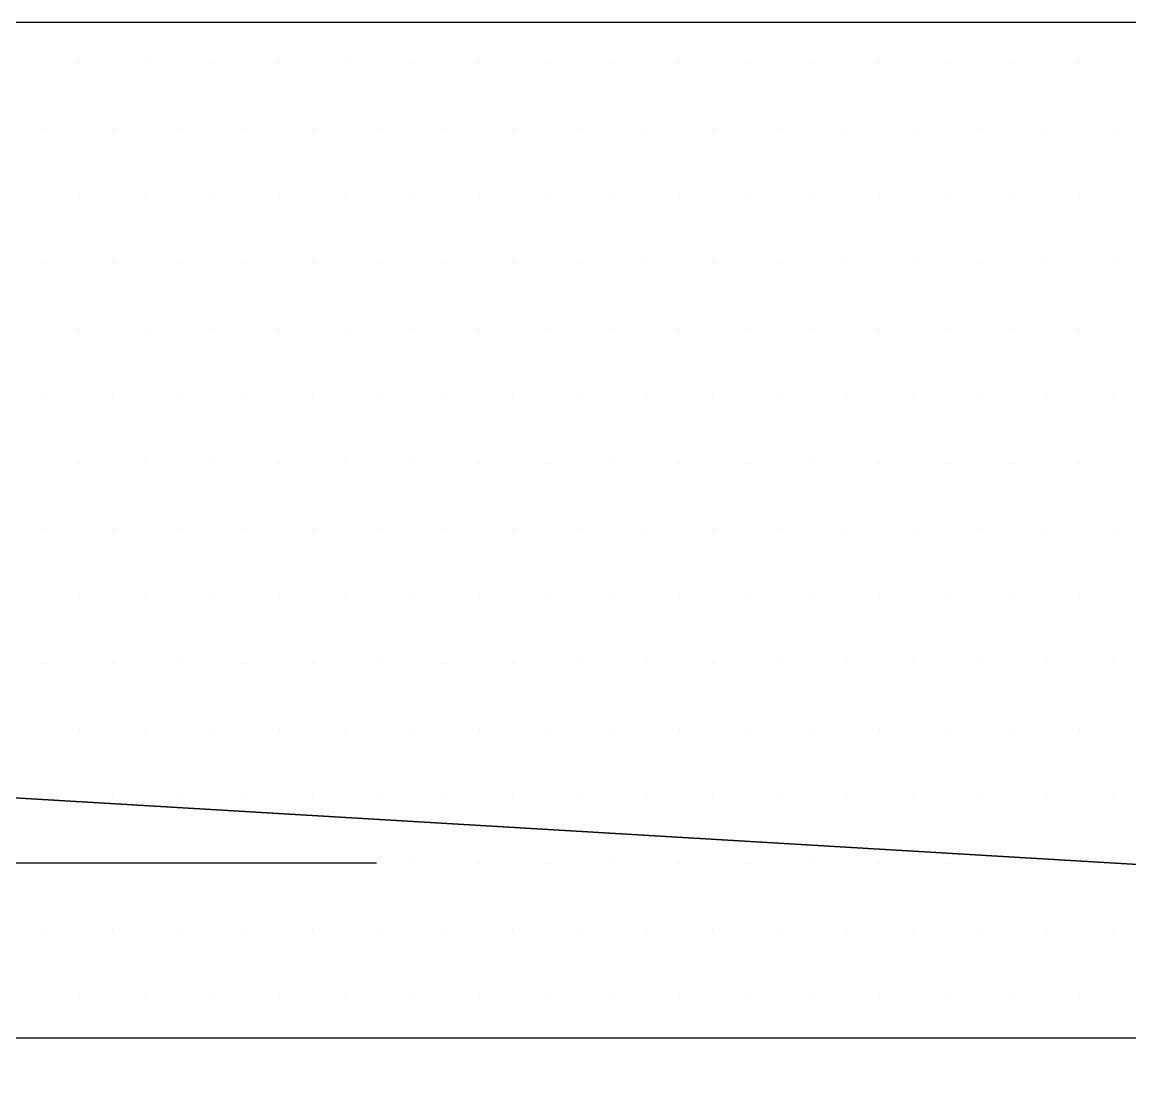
# Model space of a CAD drawing. Header units: millimetres. Extents: x 43168.9 to 43194.6, y -25545.1 to -25543.4.
# Drawn here: x 43171.6236 to 43171.6869, y -25543.8202 to -25543.7599 of the extents above; entities that cross this region are included whole.
import ezdxf

# ---------------------------------------------------------------- set-up
doc = ezdxf.new("R2010")
doc.units = ezdxf.units.MM
doc.header["$LTSCALE"] = 200
for name, pattern in [('DASHDOT', [1, 0.5, -0.25, 0, -0.25]), ('DOT2', [0.125, 0, -0.125]), ('HIDDEN2', [0.1875, 0.125, -0.0625])]:
    doc.linetypes.add(name, pattern=pattern)
doc.layers.add('cim_sgh', color=7, linetype='Continuous', true_color=0x248f00)
for name, color, linetype in [('izd.tas.alt_sgh', 214, 'HIDDEN2'), ('izd.tas.ust_sgh', 213, 'DOT2'), ('olcudis_sgh', 185, 'Continuous'), ('vaziyet-01_sgh', 33, 'Continuous'), ('yapi-yaklasma_sgh', 41, 'DASHDOT')]:
    doc.layers.add(name, color=color, linetype=linetype)

msp = doc.modelspace()

# ---------------------------------------------------------------- linework, layer by layer
at = {"layer": 'cim_sgh'}
for p, q in [((43171.62689, -25543.76224), (43171.62689, -25543.76224)), ((43171.6307, -25543.76224), (43171.6307, -25543.76224)), ((43171.63451, -25543.76224), (43171.63451, -25543.76224)), ((43171.63832, -25543.76224), (43171.63832, -25543.76224)), ((43171.64213, -25543.76224), (43171.64213, -25543.76224)), ((43171.64594, -25543.76224), (43171.64594, -25543.76224)), ((43171.64975, -25543.76224), (43171.64975, -25543.76224)), ((43171.65356, -25543.76224), (43171.65356, -25543.76224)), ((43171.65737, -25543.76224), (43171.65737, -25543.76224)), ((43171.66118, -25543.76224), (43171.66118, -25543.76224)), ((43171.66499, -25543.76224), (43171.66499, -25543.76224)), ((43171.6688, -25543.76224), (43171.6688, -25543.76224)), ((43171.67261, -25543.76224), (43171.67261, -25543.76224)), ((43171.67642, -25543.76224), (43171.67642, -25543.76224)), ((43171.68023, -25543.76224), (43171.68023, -25543.76224)), ((43171.68404, -25543.76224), (43171.68404, -25543.76224)), ((43171.624985, -25543.76605), (43171.624985, -25543.76605)), ((43171.628795, -25543.76605), (43171.628795, -25543.76605)), ((43171.632605, -25543.76605), (43171.632605, -25543.76605)), ((43171.636415, -25543.76605), (43171.636415, -25543.76605)), ((43171.640225, -25543.76605), (43171.640225, -25543.76605)), ((43171.644035, -25543.76605), (43171.644035, -25543.76605)), ((43171.647845, -25543.76605), (43171.647845, -25543.76605)), ((43171.651655, -25543.76605), (43171.651655, -25543.76605)), ((43171.655465, -25543.76605), (43171.655465, -25543.76605)), ((43171.659275, -25543.76605), (43171.659275, -25543.76605)), ((43171.663085, -25543.76605), (43171.663085, -25543.76605)), ((43171.666895, -25543.76605), (43171.666895, -25543.76605)), ((43171.670705, -25543.76605), (43171.670705, -25543.76605)), ((43171.674515, -25543.76605), (43171.674515, -25543.76605)), ((43171.678325, -25543.76605), (43171.678325, -25543.76605)), ((43171.682135, -25543.76605), (43171.682135, -25543.76605)), ((43171.685945, -25543.76605), (43171.685945, -25543.76605)), ((43171.62689, -25543.76986), (43171.62689, -25543.76986)), ((43171.6307, -25543.76986), (43171.6307, -25543.76986)), ((43171.63451, -25543.76986), (43171.63451, -25543.76986)), ((43171.63832, -25543.76986), (43171.63832, -25543.76986)), ((43171.64213, -25543.76986), (43171.64213, -25543.76986)), ((43171.64594, -25543.76986), (43171.64594, -25543.76986)), ((43171.64975, -25543.76986), (43171.64975, -25543.76986)), ((43171.65356, -25543.76986), (43171.65356, -25543.76986)), ((43171.65737, -25543.76986), (43171.65737, -25543.76986)), ((43171.66118, -25543.76986), (43171.66118, -25543.76986)), ((43171.66499, -25543.76986), (43171.66499, -25543.76986)), ((43171.6688, -25543.76986), (43171.6688, -25543.76986)), ((43171.67261, -25543.76986), (43171.67261, -25543.76986)), ((43171.67642, -25543.76986), (43171.67642, -25543.76986)), ((43171.68023, -25543.76986), (43171.68023, -25543.76986)), ((43171.68404, -25543.76986), (43171.68404, -25543.76986)), ((43171.624985, -25543.77367), (43171.624985, -25543.77367)), ((43171.628795, -25543.77367), (43171.628795, -25543.77367)), ((43171.632605, -25543.77367), (43171.632605, -25543.77367)), ((43171.636415, -25543.77367), (43171.636415, -25543.77367)), ((43171.640225, -25543.77367), (43171.640225, -25543.77367)), ((43171.644035, -25543.77367), (43171.644035, -25543.77367)), ((43171.647845, -25543.77367), (43171.647845, -25543.77367)), ((43171.651655, -25543.77367), (43171.651655, -25543.77367)), ((43171.655465, -25543.77367), (43171.655465, -25543.77367)), ((43171.659275, -25543.77367), (43171.659275, -25543.77367)), ((43171.663085, -25543.77367), (43171.663085, -25543.77367)), ((43171.666895, -25543.77367), (43171.666895, -25543.77367)), ((43171.670705, -25543.77367), (43171.670705, -25543.77367)), ((43171.674515, -25543.77367), (43171.674515, -25543.77367)), ((43171.678325, -25543.77367), (43171.678325, -25543.77367)), ((43171.682135, -25543.77367), (43171.682135, -25543.77367)), ((43171.685945, -25543.77367), (43171.685945, -25543.77367)), ((43171.62689, -25543.77748), (43171.62689, -25543.77748)), ((43171.6307, -25543.77748), (43171.6307, -25543.77748)), ((43171.63451, -25543.77748), (43171.63451, -25543.77748)), ((43171.63832, -25543.77748), (43171.63832, -25543.77748)), ((43171.64213, -25543.77748), (43171.64213, -25543.77748)), ((43171.64594, -25543.77748), (43171.64594, -25543.77748)), ((43171.64975, -25543.77748), (43171.64975, -25543.77748)), ((43171.65356, -25543.77748), (43171.65356, -25543.77748)), ((43171.65737, -25543.77748), (43171.65737, -25543.77748)), ((43171.66118, -25543.77748), (43171.66118, -25543.77748)), ((43171.66499, -25543.77748), (43171.66499, -25543.77748)), ((43171.6688, -25543.77748), (43171.6688, -25543.77748)), ((43171.67261, -25543.77748), (43171.67261, -25543.77748)), ((43171.67642, -25543.77748), (43171.67642, -25543.77748)), ((43171.68023, -25543.77748), (43171.68023, -25543.77748)), ((43171.68404, -25543.77748), (43171.68404, -25543.77748)), ((43171.624985, -25543.78129), (43171.624985, -25543.78129)), ((43171.628795, -25543.78129), (43171.628795, -25543.78129)), ((43171.632605, -25543.78129), (43171.632605, -25543.78129)), ((43171.636415, -25543.78129), (43171.636415, -25543.78129)), ((43171.640225, -25543.78129), (43171.640225, -25543.78129)), ((43171.644035, -25543.78129), (43171.644035, -25543.78129)), ((43171.647845, -25543.78129), (43171.647845, -25543.78129)), ((43171.651655, -25543.78129), (43171.651655, -25543.78129)), ((43171.655465, -25543.78129), (43171.655465, -25543.78129)), ((43171.659275, -25543.78129), (43171.659275, -25543.78129)), ((43171.663085, -25543.78129), (43171.663085, -25543.78129)), ((43171.666895, -25543.78129), (43171.666895, -25543.78129)), ((43171.670705, -25543.78129), (43171.670705, -25543.78129)), ((43171.674515, -25543.78129), (43171.674515, -25543.78129)), ((43171.678325, -25543.78129), (43171.678325, -25543.78129)), ((43171.682135, -25543.78129), (43171.682135, -25543.78129)), ((43171.685945, -25543.78129), (43171.685945, -25543.78129)), ((43171.62689, -25543.7851), (43171.62689, -25543.7851)), ((43171.6307, -25543.7851), (43171.6307, -25543.7851)), ((43171.63451, -25543.7851), (43171.63451, -25543.7851)), ((43171.63832, -25543.7851), (43171.63832, -25543.7851)), ((43171.64213, -25543.7851), (43171.64213, -25543.7851)), ((43171.64594, -25543.7851), (43171.64594, -25543.7851)), ((43171.64975, -25543.7851), (43171.64975, -25543.7851)), ((43171.65356, -25543.7851), (43171.65356, -25543.7851)), ((43171.65737, -25543.7851), (43171.65737, -25543.7851)), ((43171.66118, -25543.7851), (43171.66118, -25543.7851)), ((43171.66499, -25543.7851), (43171.66499, -25543.7851)), ((43171.6688, -25543.7851), (43171.6688, -25543.7851)), ((43171.67261, -25543.7851), (43171.67261, -25543.7851)), ((43171.67642, -25543.7851), (43171.67642, -25543.7851)), ((43171.68023, -25543.7851), (43171.68023, -25543.7851)), ((43171.68404, -25543.7851), (43171.68404, -25543.7851)), ((43171.624985, -25543.78891), (43171.624985, -25543.78891)), ((43171.628795, -25543.78891), (43171.628795, -25543.78891)), ((43171.632605, -25543.78891), (43171.632605, -25543.78891)), ((43171.636415, -25543.78891), (43171.636415, -25543.78891)), ((43171.640225, -25543.78891), (43171.640225, -25543.78891)), ((43171.644035, -25543.78891), (43171.644035, -25543.78891)), ((43171.647845, -25543.78891), (43171.647845, -25543.78891)), ((43171.651655, -25543.78891), (43171.651655, -25543.78891)), ((43171.655465, -25543.78891), (43171.655465, -25543.78891)), ((43171.659275, -25543.78891), (43171.659275, -25543.78891)), ((43171.663085, -25543.78891), (43171.663085, -25543.78891)), ((43171.666895, -25543.78891), (43171.666895, -25543.78891)), ((43171.670705, -25543.78891), (43171.670705, -25543.78891)), ((43171.674515, -25543.78891), (43171.674515, -25543.78891)), ((43171.678325, -25543.78891), (43171.678325, -25543.78891)), ((43171.682135, -25543.78891), (43171.682135, -25543.78891)), ((43171.685945, -25543.78891), (43171.685945, -25543.78891)), ((43171.62689, -25543.79272), (43171.62689, -25543.79272)), ((43171.6307, -25543.79272), (43171.6307, -25543.79272)), ((43171.63451, -25543.79272), (43171.63451, -25543.79272)), ((43171.63832, -25543.79272), (43171.63832, -25543.79272)), ((43171.64213, -25543.79272), (43171.64213, -25543.79272)), ((43171.64594, -25543.79272), (43171.64594, -25543.79272)), ((43171.64975, -25543.79272), (43171.64975, -25543.79272)), ((43171.65356, -25543.79272), (43171.65356, -25543.79272)), ((43171.65737, -25543.79272), (43171.65737, -25543.79272)), ((43171.66118, -25543.79272), (43171.66118, -25543.79272)), ((43171.66499, -25543.79272), (43171.66499, -25543.79272)), ((43171.6688, -25543.79272), (43171.6688, -25543.79272)), ((43171.67261, -25543.79272), (43171.67261, -25543.79272)), ((43171.67642, -25543.79272), (43171.67642, -25543.79272)), ((43171.68023, -25543.79272), (43171.68023, -25543.79272)), ((43171.68404, -25543.79272), (43171.68404, -25543.79272)), ((43171.624985, -25543.79653), (43171.624985, -25543.79653)), ((43171.628795, -25543.79653), (43171.628795, -25543.79653)), ((43171.632605, -25543.79653), (43171.632605, -25543.79653)), ((43171.636415, -25543.79653), (43171.636415, -25543.79653)), ((43171.640225, -25543.79653), (43171.640225, -25543.79653)), ((43171.644035, -25543.79653), (43171.644035, -25543.79653)), ((43171.647845, -25543.79653), (43171.647845, -25543.79653)), ((43171.651655, -25543.79653), (43171.651655, -25543.79653)), ((43171.655465, -25543.79653), (43171.655465, -25543.79653)), ((43171.659275, -25543.79653), (43171.659275, -25543.79653)), ((43171.663085, -25543.79653), (43171.663085, -25543.79653)), ((43171.666895, -25543.79653), (43171.666895, -25543.79653)), ((43171.670705, -25543.79653), (43171.670705, -25543.79653)), ((43171.674515, -25543.79653), (43171.674515, -25543.79653)), ((43171.678325, -25543.79653), (43171.678325, -25543.79653)), ((43171.682135, -25543.79653), (43171.682135, -25543.79653)), ((43171.685945, -25543.79653), (43171.685945, -25543.79653)), ((43171.62689, -25543.80034), (43171.62689, -25543.80034)), ((43171.6307, -25543.80034), (43171.6307, -25543.80034)), ((43171.63451, -25543.80034), (43171.63451, -25543.80034)), ((43171.63832, -25543.80034), (43171.63832, -25543.80034)), ((43171.64213, -25543.80034), (43171.64213, -25543.80034)), ((43171.64594, -25543.80034), (43171.64594, -25543.80034)), ((43171.64975, -25543.80034), (43171.64975, -25543.80034)), ((43171.65356, -25543.80034), (43171.65356, -25543.80034)), ((43171.65737, -25543.80034), (43171.65737, -25543.80034)), ((43171.66118, -25543.80034), (43171.66118, -25543.80034)), ((43171.66499, -25543.80034), (43171.66499, -25543.80034)), ((43171.6688, -25543.80034), (43171.6688, -25543.80034)), ((43171.67261, -25543.80034), (43171.67261, -25543.80034)), ((43171.67642, -25543.80034), (43171.67642, -25543.80034)), ((43171.68023, -25543.80034), (43171.68023, -25543.80034)), ((43171.68404, -25543.80034), (43171.68404, -25543.80034)), ((43171.624985, -25543.80415), (43171.624985, -25543.80415)), ((43171.628795, -25543.80415), (43171.628795, -25543.80415)), ((43171.632605, -25543.80415), (43171.632605, -25543.80415)), ((43171.636415, -25543.80415), (43171.636415, -25543.80415)), ((43171.640225, -25543.80415), (43171.640225, -25543.80415)), ((43171.644035, -25543.80415), (43171.644035, -25543.80415)), ((43171.647845, -25543.80415), (43171.647845, -25543.80415)), ((43171.651655, -25543.80415), (43171.651655, -25543.80415)), ((43171.655465, -25543.80415), (43171.655465, -25543.80415)), ((43171.659275, -25543.80415), (43171.659275, -25543.80415)), ((43171.663085, -25543.80415), (43171.663085, -25543.80415)), ((43171.666895, -25543.80415), (43171.666895, -25543.80415)), ((43171.670705, -25543.80415), (43171.670705, -25543.80415)), ((43171.674515, -25543.80415), (43171.674515, -25543.80415)), ((43171.678325, -25543.80415), (43171.678325, -25543.80415)), ((43171.682135, -25543.80415), (43171.682135, -25543.80415)), ((43171.685945, -25543.80415), (43171.685945, -25543.80415)), ((43171.62689, -25543.80796), (43171.62689, -25543.80796)), ((43171.6307, -25543.80796), (43171.6307, -25543.80796)), ((43171.63451, -25543.80796), (43171.63451, -25543.80796)), ((43171.63832, -25543.80796), (43171.63832, -25543.80796)), ((43171.64213, -25543.80796), (43171.64213, -25543.80796)), ((43171.64594, -25543.80796), (43171.64594, -25543.80796)), ((43171.64975, -25543.80796), (43171.64975, -25543.80796)), ((43171.65356, -25543.80796), (43171.65356, -25543.80796)), ((43171.65737, -25543.80796), (43171.65737, -25543.80796)), ((43171.66118, -25543.80796), (43171.66118, -25543.80796)), ((43171.66499, -25543.80796), (43171.66499, -25543.80796)), ((43171.6688, -25543.80796), (43171.6688, -25543.80796)), ((43171.67261, -25543.80796), (43171.67261, -25543.80796)), ((43171.67642, -25543.80796), (43171.67642, -25543.80796)), ((43171.68023, -25543.80796), (43171.68023, -25543.80796)), ((43171.68404, -25543.80796), (43171.68404, -25543.80796)), ((43171.624985, -25543.81177), (43171.624985, -25543.81177)), ((43171.628795, -25543.81177), (43171.628795, -25543.81177)), ((43171.632605, -25543.81177), (43171.632605, -25543.81177)), ((43171.636415, -25543.81177), (43171.636415, -25543.81177)), ((43171.640225, -25543.81177), (43171.640225, -25543.81177)), ((43171.644035, -25543.81177), (43171.644035, -25543.81177)), ((43171.647845, -25543.81177), (43171.647845, -25543.81177)), ((43171.651655, -25543.81177), (43171.651655, -25543.81177)), ((43171.655465, -25543.81177), (43171.655465, -25543.81177)), ((43171.659275, -25543.81177), (43171.659275, -25543.81177)), ((43171.663085, -25543.81177), (43171.663085, -25543.81177)), ((43171.666895, -25543.81177), (43171.666895, -25543.81177)), ((43171.670705, -25543.81177), (43171.670705, -25543.81177)), ((43171.674515, -25543.81177), (43171.674515, -25543.81177)), ((43171.678325, -25543.81177), (43171.678325, -25543.81177)), ((43171.682135, -25543.81177), (43171.682135, -25543.81177)), ((43171.685945, -25543.81177), (43171.685945, -25543.81177)), ((43171.62689, -25543.81558), (43171.62689, -25543.81558)), ((43171.6307, -25543.81558), (43171.6307, -25543.81558)), ((43171.63451, -25543.81558), (43171.63451, -25543.81558)), ((43171.63832, -25543.81558), (43171.63832, -25543.81558)), ((43171.64213, -25543.81558), (43171.64213, -25543.81558)), ((43171.64594, -25543.81558), (43171.64594, -25543.81558)), ((43171.64975, -25543.81558), (43171.64975, -25543.81558)), ((43171.65356, -25543.81558), (43171.65356, -25543.81558)), ((43171.65737, -25543.81558), (43171.65737, -25543.81558)), ((43171.66118, -25543.81558), (43171.66118, -25543.81558)), ((43171.66499, -25543.81558), (43171.66499, -25543.81558)), ((43171.6688, -25543.81558), (43171.6688, -25543.81558)), ((43171.67261, -25543.81558), (43171.67261, -25543.81558)), ((43171.67642, -25543.81558), (43171.67642, -25543.81558)), ((43171.68023, -25543.81558), (43171.68023, -25543.81558)), ((43171.68404, -25543.81558), (43171.68404, -25543.81558))]:
    msp.add_line(p, q, dxfattribs=at)
at = {"layer": 'izd.tas.alt_sgh'}
msp.add_line((43171.424, -25543.792384), (43172.276446, -25543.84291), dxfattribs=at)
at = {"layer": 'izd.tas.ust_sgh', "ltscale": 0.5}
msp.add_line((43171.543879, -25543.807929), (43172.18788, -25543.807919), dxfattribs=at)
at = {"layer": 'olcudis_sgh'}
msp.add_line((43171.557629, -25543.759919), (43171.719129, -25543.759919), dxfattribs=at)
at = {"layer": 'vaziyet-01_sgh'}
msp.add_line((43171.523879, -25543.817919), (43171.724879, -25543.817919), dxfattribs=at)
at = {"layer": 'yapi-yaklasma_sgh'}
msp.add_line((43171.464, -25543.794758), (43172.277772, -25543.843067), dxfattribs=at)
msp.add_line((43171.464, -25543.794758), (43172.277772, -25543.843067), dxfattribs=at)

doc.saveas('drawing.dxf')
